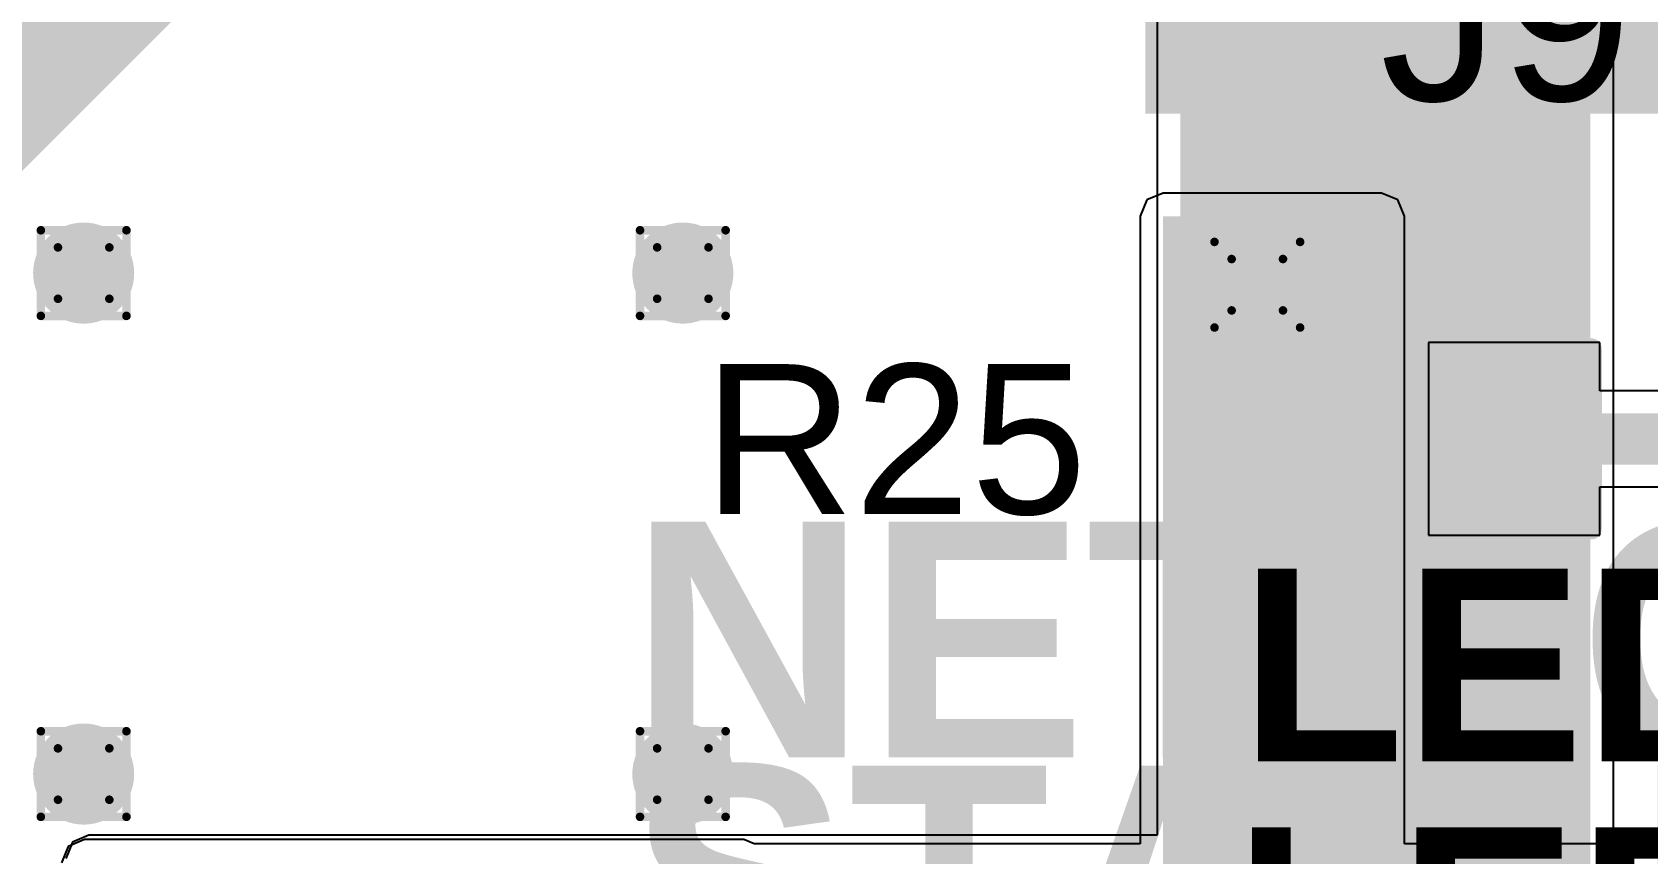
# Model space of a CAD drawing. Header units: inches. Extents: x -0.3 to 9.9, y -0.4 to 5.
# Drawn here: x 0.1058 to 0.4832, y 2.0291 to 2.2209 of the extents above; entities that cross this region are included whole.
import ezdxf

# ---------------------------------------------------------------- set-up
doc = ezdxf.new("R2010")
doc.units = ezdxf.units.IN
doc.header["$MEASUREMENT"] = 0
for name, color, linetype in [('Bottom Layer', 5, 'Continuous'), ('Bottom Solder', 6, 'Continuous'), ('Drill Drawing', 1, 'Continuous'), ('Top Layer', 1, 'Continuous'), ('Top Overlay', 2, 'Continuous'), ('Top Paste', 8, 'Continuous'), ('Top Solder', 216, 'Continuous'), ('Via Holes', 16, 'Continuous')]:
    doc.layers.add(name, color=color, linetype=linetype)
doc.styles.add('Arial', font='', dxfattribs={"height": 0.2})
doc.styles.add('Arial_Bold', font='', dxfattribs={"height": 0.2})
doc.styles.get('Arial').set_extended_font_data('Arial')
doc.styles.get('Arial_Bold').set_extended_font_data('Arial', bold=True)

# ---------------------------------------------------------------- blocks, each defined once
blk = doc.blocks.new('LED_0603_37')
at = {"layer": 'Top Layer'}
for points in [[(-0.03937, 0.01969), (-0.01969, 0.01969), (-0.01969, -0.01969), (-0.03937, -0.01969)], [(0.01969, 0.01969), (0.03937, 0.01969), (0.03937, -0.01969), (0.01969, -0.01969)]]:
    blk.add_hatch(color=1, dxfattribs=at).paths.add_polyline_path(points)
at = {"layer": 'Top Overlay'}
blk.add_hatch(color=2, dxfattribs=at).paths.add_polyline_path([(0.044, -0.026), (0.069, -0.026), (0.069, 0.026), (0.044, 0.026)])
at = {"layer": 'Top Paste'}
for points in [[(-0.03937, 0.01969), (-0.01969, 0.01969), (-0.01969, -0.01969), (-0.03937, -0.01969)], [(0.01969, 0.01969), (0.03937, 0.01969), (0.03937, -0.01969), (0.01969, -0.01969)]]:
    blk.add_hatch(color=8, dxfattribs=at).paths.add_polyline_path(points)
at = {"layer": 'Top Solder'}
for points in [[(-0.04337, 0.02369), (-0.01569, 0.02369), (-0.01569, -0.02369), (-0.04337, -0.02369)], [(0.01569, 0.02369), (0.04337, 0.02369), (0.04337, -0.02369), (0.01569, -0.02369)]]:
    blk.add_hatch(color=216, dxfattribs=at).paths.add_polyline_path(points)
at = {"layer": 'Top Overlay'}
for points in [[(-0.044, 0.024, 0.005, 0.005, 0), (-0.017, 0.024, 0.005, 0.005, 0)], [(-0.044, -0.024, 0.005, 0.005, 0), (-0.044, 0.024, 0.005, 0.005, 0)], [(0.017, 0.024, 0.005, 0.005, 0), (0.044, 0.024, 0.005, 0.005, 0)], [(0.044, -0.024, 0.005, 0.005, 0), (0.044, 0.024, 0.005, 0.005, 0)], [(-0.044, -0.024, 0.005, 0.005, 0), (-0.017, -0.024, 0.005, 0.005, 0)], [(0.017, -0.024, 0.005, 0.005, 0), (0.044, -0.024, 0.005, 0.005, 0)]]:
    blk.add_lwpolyline(points, format="xyseb", dxfattribs=at)
for points in [[(-0.04525, 0.024, 0.0025, 0.0025, 1), (-0.04275, 0.024, 0.0025, 0.0025, 1)], [(-0.04525, 0.024, 0.0025, 0.0025, 1), (-0.04275, 0.024, 0.0025, 0.0025, 1)], [(-0.01825, 0.024, 0.0025, 0.0025, 1), (-0.01575, 0.024, 0.0025, 0.0025, 1)], [(0.01575, 0.024, 0.0025, 0.0025, 1), (0.01825, 0.024, 0.0025, 0.0025, 1)], [(0.04275, 0.024, 0.0025, 0.0025, 1), (0.04525, 0.024, 0.0025, 0.0025, 1)], [(0.04275, 0.024, 0.0025, 0.0025, 1), (0.04525, 0.024, 0.0025, 0.0025, 1)], [(-0.04525, -0.024, 0.0025, 0.0025, 1), (-0.04275, -0.024, 0.0025, 0.0025, 1)], [(-0.04525, -0.024, 0.0025, 0.0025, 1), (-0.04275, -0.024, 0.0025, 0.0025, 1)], [(-0.01825, -0.024, 0.0025, 0.0025, 1), (-0.01575, -0.024, 0.0025, 0.0025, 1)], [(0.01575, -0.024, 0.0025, 0.0025, 1), (0.01825, -0.024, 0.0025, 0.0025, 1)], [(0.04275, -0.024, 0.0025, 0.0025, 1), (0.04525, -0.024, 0.0025, 0.0025, 1)], [(0.04275, -0.024, 0.0025, 0.0025, 1), (0.04525, -0.024, 0.0025, 0.0025, 1)]]:
    blk.add_lwpolyline(points, format="xyseb", close=True, dxfattribs=at)
at = {"layer": 'Top Overlay', "style": 'Arial_Bold'}
blk.add_text('LED4', height=0.045, dxfattribs=at).set_placement((-0.15575, -0.02468))
blk = doc.blocks.new('R___0603_84')
at = {"layer": 'Top Layer'}
for points in [[(-0.015, 0.0175), (-0.015, -0.0175), (-0.045, -0.0175), (-0.045, 0.0175)], [(0.045, 0.0175), (0.045, -0.0175), (0.015, -0.0175), (0.015, 0.0175)]]:
    blk.add_hatch(color=1, dxfattribs=at).paths.add_polyline_path(points)
at = {"layer": 'Top Paste'}
for points in [[(-0.015, 0.0175), (-0.015, -0.0175), (-0.045, -0.0175), (-0.045, 0.0175)], [(0.045, 0.0175), (0.045, -0.0175), (0.015, -0.0175), (0.015, 0.0175)]]:
    blk.add_hatch(color=8, dxfattribs=at).paths.add_polyline_path(points)
at = {"layer": 'Top Solder'}
for points in [[(-0.011, 0.0215), (-0.011, -0.0215), (-0.049, -0.0215), (-0.049, 0.0215)], [(0.049, 0.0215), (0.049, -0.0215), (0.011, -0.0215), (0.011, 0.0215)]]:
    blk.add_hatch(color=216, dxfattribs=at).paths.add_polyline_path(points)
at = {"layer": 'Top Overlay'}
for points in [[(0.048, 0.021, 0.005, 0.005, 0), (-0.048, 0.021, 0.005, 0.005, 0)], [(-0.048, 0.021, 0.005, 0.005, 0), (-0.048, -0.021, 0.005, 0.005, 0)], [(0.048, 0.021, 0.005, 0.005, 0), (0.048, -0.021, 0.005, 0.005, 0)], [(0.048, -0.021, 0.005, 0.005, 0), (-0.048, -0.021, 0.005, 0.005, 0)]]:
    blk.add_lwpolyline(points, format="xyseb", dxfattribs=at)
for points in [[(-0.04925, 0.021, 0.0025, 0.0025, 1), (-0.04675, 0.021, 0.0025, 0.0025, 1)], [(-0.04925, 0.021, 0.0025, 0.0025, 1), (-0.04675, 0.021, 0.0025, 0.0025, 1)], [(0.04675, 0.021, 0.0025, 0.0025, 1), (0.04925, 0.021, 0.0025, 0.0025, 1)], [(0.04675, 0.021, 0.0025, 0.0025, 1), (0.04925, 0.021, 0.0025, 0.0025, 1)], [(-0.04925, -0.021, 0.0025, 0.0025, 1), (-0.04675, -0.021, 0.0025, 0.0025, 1)], [(-0.04925, -0.021, 0.0025, 0.0025, 1), (-0.04675, -0.021, 0.0025, 0.0025, 1)], [(0.04675, -0.021, 0.0025, 0.0025, 1), (0.04925, -0.021, 0.0025, 0.0025, 1)], [(0.04675, -0.021, 0.0025, 0.0025, 1), (0.04925, -0.021, 0.0025, 0.0025, 1)]]:
    blk.add_lwpolyline(points, format="xyseb", close=True, dxfattribs=at)
blk = doc.blocks.new('LED_0603_117')
at = {"layer": 'Top Layer'}
for points in [[(-0.03937, 0.01969), (-0.01969, 0.01969), (-0.01969, -0.01969), (-0.03937, -0.01969)], [(0.01969, 0.01969), (0.03937, 0.01969), (0.03937, -0.01969), (0.01969, -0.01969)]]:
    blk.add_hatch(color=1, dxfattribs=at).paths.add_polyline_path(points)
at = {"layer": 'Top Overlay'}
blk.add_hatch(color=2, dxfattribs=at).paths.add_polyline_path([(0.044, -0.02601), (0.069, -0.02601), (0.069, 0.02599), (0.044, 0.02599)])
at = {"layer": 'Top Paste'}
for points in [[(-0.03937, 0.01969), (-0.01969, 0.01969), (-0.01969, -0.01969), (-0.03937, -0.01969)], [(0.01969, 0.01969), (0.03937, 0.01969), (0.03937, -0.01969), (0.01969, -0.01969)]]:
    blk.add_hatch(color=8, dxfattribs=at).paths.add_polyline_path(points)
at = {"layer": 'Top Solder'}
for points in [[(-0.04337, 0.02369), (-0.01569, 0.02369), (-0.01569, -0.02369), (-0.04337, -0.02369)], [(0.01569, 0.02369), (0.04337, 0.02369), (0.04337, -0.02369), (0.01569, -0.02369)]]:
    blk.add_hatch(color=216, dxfattribs=at).paths.add_polyline_path(points)
at = {"layer": 'Top Overlay'}
for points in [[(-0.044, 0.024, 0.005, 0.005, 0), (-0.017, 0.024, 0.005, 0.005, 0)], [(-0.044, -0.024, 0.005, 0.005, 0), (-0.044, 0.024, 0.005, 0.005, 0)], [(0.017, 0.024, 0.005, 0.005, 0), (0.044, 0.024, 0.005, 0.005, 0)], [(0.044, -0.024, 0.005, 0.005, 0), (0.044, 0.024, 0.005, 0.005, 0)], [(-0.044, -0.024, 0.005, 0.005, 0), (-0.017, -0.024, 0.005, 0.005, 0)], [(0.017, -0.024, 0.005, 0.005, 0), (0.044, -0.024, 0.005, 0.005, 0)]]:
    blk.add_lwpolyline(points, format="xyseb", dxfattribs=at)
for points in [[(-0.04525, 0.024, 0.0025, 0.0025, 1), (-0.04275, 0.024, 0.0025, 0.0025, 1)], [(-0.04525, 0.024, 0.0025, 0.0025, 1), (-0.04275, 0.024, 0.0025, 0.0025, 1)], [(-0.01825, 0.024, 0.0025, 0.0025, 1), (-0.01575, 0.024, 0.0025, 0.0025, 1)], [(0.01575, 0.024, 0.0025, 0.0025, 1), (0.01825, 0.024, 0.0025, 0.0025, 1)], [(0.04275, 0.024, 0.0025, 0.0025, 1), (0.04525, 0.024, 0.0025, 0.0025, 1)], [(0.04275, 0.024, 0.0025, 0.0025, 1), (0.04525, 0.024, 0.0025, 0.0025, 1)], [(-0.04525, -0.024, 0.0025, 0.0025, 1), (-0.04275, -0.024, 0.0025, 0.0025, 1)], [(-0.04525, -0.024, 0.0025, 0.0025, 1), (-0.04275, -0.024, 0.0025, 0.0025, 1)], [(-0.01825, -0.024, 0.0025, 0.0025, 1), (-0.01575, -0.024, 0.0025, 0.0025, 1)], [(0.01575, -0.024, 0.0025, 0.0025, 1), (0.01825, -0.024, 0.0025, 0.0025, 1)], [(0.04275, -0.024, 0.0025, 0.0025, 1), (0.04525, -0.024, 0.0025, 0.0025, 1)], [(0.04275, -0.024, 0.0025, 0.0025, 1), (0.04525, -0.024, 0.0025, 0.0025, 1)]]:
    blk.add_lwpolyline(points, format="xyseb", close=True, dxfattribs=at)
at = {"layer": 'Top Overlay', "style": 'Arial_Bold'}
blk.add_text('LED3', height=0.045, dxfattribs=at).set_placement((-0.15435, -0.02429))

msp = doc.modelspace()

# ---------------------------------------------------------------- hatches: boundary and pattern name
at = {"layer": 'Bottom Layer'}
msp.add_hatch(color=5, dxfattribs=at).paths.add_polyline_path([(0.374, 1.96895), (0.46982, 1.96895), (0.46982, 2.37), (0.374, 2.37)])
h = msp.add_hatch(color=5, dxfattribs=at)
edge = h.paths.add_edge_path()
edge.add_arc((0.11777, 2.16472), 0.01181, 0, 360)
h = msp.add_hatch(color=5, dxfattribs=at)
edge = h.paths.add_edge_path()
edge.add_arc((0.25777, 2.16472), 0.01181, 0, 360)
h = msp.add_hatch(color=5, dxfattribs=at)
edge = h.paths.add_edge_path()
edge.add_arc((0.392, 2.162), 0.01181, 0, 360)
h = msp.add_hatch(color=5, dxfattribs=at)
edge = h.paths.add_edge_path()
edge.add_arc((0.11777, 2.04772), 0.01181, 0, 360)
h = msp.add_hatch(color=5, dxfattribs=at)
edge = h.paths.add_edge_path()
edge.add_arc((0.25777, 2.04772), 0.01181, 0, 360)
at = {"layer": 'Bottom Solder'}
h = msp.add_hatch(color=6, dxfattribs=at)
edge = h.paths.add_edge_path()
edge.add_arc((0.11777, 2.16472), 0.00591, 0, 360)
h = msp.add_hatch(color=6, dxfattribs=at)
edge = h.paths.add_edge_path()
edge.add_arc((0.25777, 2.16472), 0.00591, 0, 360)
h = msp.add_hatch(color=6, dxfattribs=at)
edge = h.paths.add_edge_path()
edge.add_arc((0.392, 2.162), 0.00591, 0, 360)
h = msp.add_hatch(color=6, dxfattribs=at)
edge = h.paths.add_edge_path()
edge.add_arc((0.11777, 2.04772), 0.00591, 0, 360)
h = msp.add_hatch(color=6, dxfattribs=at)
edge = h.paths.add_edge_path()
edge.add_arc((0.25777, 2.04772), 0.00591, 0, 360)
at = {"layer": 'Top Layer'}
for points in [[(0.36582, 2.20195), (0.528, 2.20195), (0.528, 2.288), (0.36582, 2.288)], [(0.37, 1.98), (0.421, 1.98), (0.421, 2.178), (0.37, 2.178)]]:
    msp.add_hatch(color=1, dxfattribs=at).paths.add_polyline_path(points)
h = msp.add_hatch(color=1, dxfattribs=at)
edge = h.paths.add_edge_path()
edge.add_arc((0.11777, 2.16472), 0.01181, 0, 360)
h = msp.add_hatch(color=1, dxfattribs=at)
edge = h.paths.add_edge_path()
edge.add_arc((0.25777, 2.16472), 0.01181, 0, 360)
h = msp.add_hatch(color=1, dxfattribs=at)
edge = h.paths.add_edge_path()
edge.add_arc((0.392, 2.162), 0.01181, 0, 360)
h = msp.add_hatch(color=1, dxfattribs=at)
edge = h.paths.add_edge_path()
edge.add_arc((0.11777, 2.04772), 0.01181, 0, 360)
h = msp.add_hatch(color=1, dxfattribs=at)
edge = h.paths.add_edge_path()
edge.add_arc((0.25777, 2.04772), 0.01181, 0, 360)
at = {"layer": 'Top Solder'}
h = msp.add_hatch(color=216, dxfattribs=at)
edge = h.paths.add_edge_path()
edge.add_arc((0.11777, 2.16472), 0.00591, 0, 360)
h = msp.add_hatch(color=216, dxfattribs=at)
edge = h.paths.add_edge_path()
edge.add_arc((0.25777, 2.16472), 0.00591, 0, 360)
h = msp.add_hatch(color=216, dxfattribs=at)
edge = h.paths.add_edge_path()
edge.add_arc((0.392, 2.162), 0.00591, 0, 360)
h = msp.add_hatch(color=216, dxfattribs=at)
edge = h.paths.add_edge_path()
edge.add_arc((0.11777, 2.04772), 0.00591, 0, 360)
h = msp.add_hatch(color=216, dxfattribs=at)
edge = h.paths.add_edge_path()
edge.add_arc((0.25777, 2.04772), 0.00591, 0, 360)
at = {"layer": 'Via Holes'}
h = msp.add_hatch(color=7, dxfattribs=at)
edge = h.paths.add_edge_path()
edge.add_arc((0.11777, 2.16472), 0.00591, 0, 360)
h = msp.add_hatch(color=7, dxfattribs=at)
edge = h.paths.add_edge_path()
edge.add_arc((0.25777, 2.16472), 0.00591, 0, 360)
h = msp.add_hatch(color=7, dxfattribs=at)
edge = h.paths.add_edge_path()
edge.add_arc((0.392, 2.162), 0.00591, 0, 360)
h = msp.add_hatch(color=7, dxfattribs=at)
edge = h.paths.add_edge_path()
edge.add_arc((0.11777, 2.04772), 0.00591, 0, 360)
h = msp.add_hatch(color=7, dxfattribs=at)
edge = h.paths.add_edge_path()
edge.add_arc((0.25777, 2.04772), 0.00591, 0, 360)

# ---------------------------------------------------------------- linework, layer by layer
at = {"layer": 'Bottom Layer'}
for p, q in [((0.36859, 2.287), (0.36859, 2.03341)), ((0.47523, 2.028), (0.47523, 2.28159)), ((0.11517, 2.03183), (0.11359, 2.028)), ((0.119, 2.03341), (0.11517, 2.03183)), ((0.36859, 2.03341), (0.119, 2.03341))]:
    msp.add_line(p, q, dxfattribs=at)
at = {"layer": 'Drill Drawing'}
for points in [[(0.10777, 2.17472, 0.002, 0.002, 0), (0.12777, 2.17472, 0.002, 0.002, 0)], [(0.10777, 2.15472, 0.002, 0.002, 0), (0.10777, 2.17472, 0.002, 0.002, 0)], [(0.12777, 2.15472, 0.002, 0.002, 0), (0.12777, 2.17472, 0.002, 0.002, 0)], [(0.24777, 2.17472, 0.002, 0.002, 0), (0.26777, 2.17472, 0.002, 0.002, 0)], [(0.24777, 2.15472, 0.002, 0.002, 0), (0.24777, 2.17472, 0.002, 0.002, 0)], [(0.26777, 2.15472, 0.002, 0.002, 0), (0.26777, 2.17472, 0.002, 0.002, 0)], [(0.11177, 2.17072, 0.002, 0.002, 0), (0.12377, 2.17072, 0.002, 0.002, 0)], [(0.11177, 2.15872, 0.002, 0.002, 0), (0.11177, 2.17072, 0.002, 0.002, 0)], [(0.12377, 2.15872, 0.002, 0.002, 0), (0.12377, 2.17072, 0.002, 0.002, 0)], [(0.25177, 2.17072, 0.002, 0.002, 0), (0.26377, 2.17072, 0.002, 0.002, 0)], [(0.25177, 2.15872, 0.002, 0.002, 0), (0.25177, 2.17072, 0.002, 0.002, 0)], [(0.26377, 2.15872, 0.002, 0.002, 0), (0.26377, 2.17072, 0.002, 0.002, 0)], [(0.382, 2.172, 0.002, 0.002, 0), (0.402, 2.172, 0.002, 0.002, 0)], [(0.382, 2.152, 0.002, 0.002, 0), (0.382, 2.172, 0.002, 0.002, 0)], [(0.402, 2.152, 0.002, 0.002, 0), (0.402, 2.172, 0.002, 0.002, 0)], [(0.386, 2.168, 0.002, 0.002, 0), (0.398, 2.168, 0.002, 0.002, 0)], [(0.386, 2.156, 0.002, 0.002, 0), (0.386, 2.168, 0.002, 0.002, 0)], [(0.398, 2.156, 0.002, 0.002, 0), (0.398, 2.168, 0.002, 0.002, 0)], [(0.11177, 2.15872, 0.002, 0.002, 0), (0.12377, 2.15872, 0.002, 0.002, 0)], [(0.25177, 2.15872, 0.002, 0.002, 0), (0.26377, 2.15872, 0.002, 0.002, 0)], [(0.10777, 2.15472, 0.002, 0.002, 0), (0.12777, 2.15472, 0.002, 0.002, 0)], [(0.24777, 2.15472, 0.002, 0.002, 0), (0.26777, 2.15472, 0.002, 0.002, 0)], [(0.386, 2.156, 0.002, 0.002, 0), (0.398, 2.156, 0.002, 0.002, 0)], [(0.382, 2.152, 0.002, 0.002, 0), (0.402, 2.152, 0.002, 0.002, 0)], [(0.10777, 2.05772, 0.002, 0.002, 0), (0.12777, 2.05772, 0.002, 0.002, 0)], [(0.10777, 2.03772, 0.002, 0.002, 0), (0.10777, 2.05772, 0.002, 0.002, 0)], [(0.12777, 2.03772, 0.002, 0.002, 0), (0.12777, 2.05772, 0.002, 0.002, 0)], [(0.24777, 2.05772, 0.002, 0.002, 0), (0.26777, 2.05772, 0.002, 0.002, 0)], [(0.24777, 2.03772, 0.002, 0.002, 0), (0.24777, 2.05772, 0.002, 0.002, 0)], [(0.26777, 2.03772, 0.002, 0.002, 0), (0.26777, 2.05772, 0.002, 0.002, 0)], [(0.11177, 2.05372, 0.002, 0.002, 0), (0.12377, 2.05372, 0.002, 0.002, 0)], [(0.11177, 2.04172, 0.002, 0.002, 0), (0.11177, 2.05372, 0.002, 0.002, 0)], [(0.12377, 2.04172, 0.002, 0.002, 0), (0.12377, 2.05372, 0.002, 0.002, 0)], [(0.25177, 2.05372, 0.002, 0.002, 0), (0.26377, 2.05372, 0.002, 0.002, 0)], [(0.25177, 2.04172, 0.002, 0.002, 0), (0.25177, 2.05372, 0.002, 0.002, 0)], [(0.26377, 2.04172, 0.002, 0.002, 0), (0.26377, 2.05372, 0.002, 0.002, 0)], [(0.11177, 2.04172, 0.002, 0.002, 0), (0.12377, 2.04172, 0.002, 0.002, 0)], [(0.25177, 2.04172, 0.002, 0.002, 0), (0.26377, 2.04172, 0.002, 0.002, 0)], [(0.10777, 2.03772, 0.002, 0.002, 0), (0.12777, 2.03772, 0.002, 0.002, 0)], [(0.24777, 2.03772, 0.002, 0.002, 0), (0.26777, 2.03772, 0.002, 0.002, 0)]]:
    msp.add_lwpolyline(points, format="xyseb", dxfattribs=at)
for points in [[(0.10727, 2.17472, 0.001, 0.001, 1), (0.10827, 2.17472, 0.001, 0.001, 1)], [(0.10727, 2.17472, 0.001, 0.001, 1), (0.10827, 2.17472, 0.001, 0.001, 1)], [(0.12727, 2.17472, 0.001, 0.001, 1), (0.12827, 2.17472, 0.001, 0.001, 1)], [(0.12727, 2.17472, 0.001, 0.001, 1), (0.12827, 2.17472, 0.001, 0.001, 1)], [(0.24727, 2.17472, 0.001, 0.001, 1), (0.24827, 2.17472, 0.001, 0.001, 1)], [(0.24727, 2.17472, 0.001, 0.001, 1), (0.24827, 2.17472, 0.001, 0.001, 1)], [(0.26727, 2.17472, 0.001, 0.001, 1), (0.26827, 2.17472, 0.001, 0.001, 1)], [(0.26727, 2.17472, 0.001, 0.001, 1), (0.26827, 2.17472, 0.001, 0.001, 1)], [(0.11127, 2.17072, 0.001, 0.001, 1), (0.11227, 2.17072, 0.001, 0.001, 1)], [(0.11127, 2.17072, 0.001, 0.001, 1), (0.11227, 2.17072, 0.001, 0.001, 1)], [(0.12327, 2.17072, 0.001, 0.001, 1), (0.12427, 2.17072, 0.001, 0.001, 1)], [(0.12327, 2.17072, 0.001, 0.001, 1), (0.12427, 2.17072, 0.001, 0.001, 1)], [(0.25127, 2.17072, 0.001, 0.001, 1), (0.25227, 2.17072, 0.001, 0.001, 1)], [(0.25127, 2.17072, 0.001, 0.001, 1), (0.25227, 2.17072, 0.001, 0.001, 1)], [(0.26327, 2.17072, 0.001, 0.001, 1), (0.26427, 2.17072, 0.001, 0.001, 1)], [(0.26327, 2.17072, 0.001, 0.001, 1), (0.26427, 2.17072, 0.001, 0.001, 1)], [(0.3815, 2.172, 0.001, 0.001, 1), (0.3825, 2.172, 0.001, 0.001, 1)], [(0.3815, 2.172, 0.001, 0.001, 1), (0.3825, 2.172, 0.001, 0.001, 1)], [(0.4015, 2.172, 0.001, 0.001, 1), (0.4025, 2.172, 0.001, 0.001, 1)], [(0.4015, 2.172, 0.001, 0.001, 1), (0.4025, 2.172, 0.001, 0.001, 1)], [(0.3855, 2.168, 0.001, 0.001, 1), (0.3865, 2.168, 0.001, 0.001, 1)], [(0.3855, 2.168, 0.001, 0.001, 1), (0.3865, 2.168, 0.001, 0.001, 1)], [(0.3975, 2.168, 0.001, 0.001, 1), (0.3985, 2.168, 0.001, 0.001, 1)], [(0.3975, 2.168, 0.001, 0.001, 1), (0.3985, 2.168, 0.001, 0.001, 1)], [(0.11127, 2.15872, 0.001, 0.001, 1), (0.11227, 2.15872, 0.001, 0.001, 1)], [(0.11127, 2.15872, 0.001, 0.001, 1), (0.11227, 2.15872, 0.001, 0.001, 1)], [(0.12327, 2.15872, 0.001, 0.001, 1), (0.12427, 2.15872, 0.001, 0.001, 1)], [(0.12327, 2.15872, 0.001, 0.001, 1), (0.12427, 2.15872, 0.001, 0.001, 1)], [(0.25127, 2.15872, 0.001, 0.001, 1), (0.25227, 2.15872, 0.001, 0.001, 1)], [(0.25127, 2.15872, 0.001, 0.001, 1), (0.25227, 2.15872, 0.001, 0.001, 1)], [(0.26327, 2.15872, 0.001, 0.001, 1), (0.26427, 2.15872, 0.001, 0.001, 1)], [(0.26327, 2.15872, 0.001, 0.001, 1), (0.26427, 2.15872, 0.001, 0.001, 1)], [(0.10727, 2.15472, 0.001, 0.001, 1), (0.10827, 2.15472, 0.001, 0.001, 1)], [(0.10727, 2.15472, 0.001, 0.001, 1), (0.10827, 2.15472, 0.001, 0.001, 1)], [(0.12727, 2.15472, 0.001, 0.001, 1), (0.12827, 2.15472, 0.001, 0.001, 1)], [(0.12727, 2.15472, 0.001, 0.001, 1), (0.12827, 2.15472, 0.001, 0.001, 1)], [(0.24727, 2.15472, 0.001, 0.001, 1), (0.24827, 2.15472, 0.001, 0.001, 1)], [(0.24727, 2.15472, 0.001, 0.001, 1), (0.24827, 2.15472, 0.001, 0.001, 1)], [(0.26727, 2.15472, 0.001, 0.001, 1), (0.26827, 2.15472, 0.001, 0.001, 1)], [(0.26727, 2.15472, 0.001, 0.001, 1), (0.26827, 2.15472, 0.001, 0.001, 1)], [(0.3855, 2.156, 0.001, 0.001, 1), (0.3865, 2.156, 0.001, 0.001, 1)], [(0.3855, 2.156, 0.001, 0.001, 1), (0.3865, 2.156, 0.001, 0.001, 1)], [(0.3975, 2.156, 0.001, 0.001, 1), (0.3985, 2.156, 0.001, 0.001, 1)], [(0.3975, 2.156, 0.001, 0.001, 1), (0.3985, 2.156, 0.001, 0.001, 1)], [(0.3815, 2.152, 0.001, 0.001, 1), (0.3825, 2.152, 0.001, 0.001, 1)], [(0.3815, 2.152, 0.001, 0.001, 1), (0.3825, 2.152, 0.001, 0.001, 1)], [(0.4015, 2.152, 0.001, 0.001, 1), (0.4025, 2.152, 0.001, 0.001, 1)], [(0.4015, 2.152, 0.001, 0.001, 1), (0.4025, 2.152, 0.001, 0.001, 1)], [(0.10727, 2.05772, 0.001, 0.001, 1), (0.10827, 2.05772, 0.001, 0.001, 1)], [(0.10727, 2.05772, 0.001, 0.001, 1), (0.10827, 2.05772, 0.001, 0.001, 1)], [(0.12727, 2.05772, 0.001, 0.001, 1), (0.12827, 2.05772, 0.001, 0.001, 1)], [(0.12727, 2.05772, 0.001, 0.001, 1), (0.12827, 2.05772, 0.001, 0.001, 1)], [(0.24727, 2.05772, 0.001, 0.001, 1), (0.24827, 2.05772, 0.001, 0.001, 1)], [(0.24727, 2.05772, 0.001, 0.001, 1), (0.24827, 2.05772, 0.001, 0.001, 1)], [(0.26727, 2.05772, 0.001, 0.001, 1), (0.26827, 2.05772, 0.001, 0.001, 1)], [(0.26727, 2.05772, 0.001, 0.001, 1), (0.26827, 2.05772, 0.001, 0.001, 1)], [(0.11127, 2.05372, 0.001, 0.001, 1), (0.11227, 2.05372, 0.001, 0.001, 1)], [(0.11127, 2.05372, 0.001, 0.001, 1), (0.11227, 2.05372, 0.001, 0.001, 1)], [(0.12327, 2.05372, 0.001, 0.001, 1), (0.12427, 2.05372, 0.001, 0.001, 1)], [(0.12327, 2.05372, 0.001, 0.001, 1), (0.12427, 2.05372, 0.001, 0.001, 1)], [(0.25127, 2.05372, 0.001, 0.001, 1), (0.25227, 2.05372, 0.001, 0.001, 1)], [(0.25127, 2.05372, 0.001, 0.001, 1), (0.25227, 2.05372, 0.001, 0.001, 1)], [(0.26327, 2.05372, 0.001, 0.001, 1), (0.26427, 2.05372, 0.001, 0.001, 1)], [(0.26327, 2.05372, 0.001, 0.001, 1), (0.26427, 2.05372, 0.001, 0.001, 1)], [(0.11127, 2.04172, 0.001, 0.001, 1), (0.11227, 2.04172, 0.001, 0.001, 1)], [(0.11127, 2.04172, 0.001, 0.001, 1), (0.11227, 2.04172, 0.001, 0.001, 1)], [(0.12327, 2.04172, 0.001, 0.001, 1), (0.12427, 2.04172, 0.001, 0.001, 1)], [(0.12327, 2.04172, 0.001, 0.001, 1), (0.12427, 2.04172, 0.001, 0.001, 1)], [(0.25127, 2.04172, 0.001, 0.001, 1), (0.25227, 2.04172, 0.001, 0.001, 1)], [(0.25127, 2.04172, 0.001, 0.001, 1), (0.25227, 2.04172, 0.001, 0.001, 1)], [(0.26327, 2.04172, 0.001, 0.001, 1), (0.26427, 2.04172, 0.001, 0.001, 1)], [(0.26327, 2.04172, 0.001, 0.001, 1), (0.26427, 2.04172, 0.001, 0.001, 1)], [(0.10727, 2.03772, 0.001, 0.001, 1), (0.10827, 2.03772, 0.001, 0.001, 1)], [(0.10727, 2.03772, 0.001, 0.001, 1), (0.10827, 2.03772, 0.001, 0.001, 1)], [(0.12727, 2.03772, 0.001, 0.001, 1), (0.12827, 2.03772, 0.001, 0.001, 1)], [(0.12727, 2.03772, 0.001, 0.001, 1), (0.12827, 2.03772, 0.001, 0.001, 1)], [(0.24727, 2.03772, 0.001, 0.001, 1), (0.24827, 2.03772, 0.001, 0.001, 1)], [(0.24727, 2.03772, 0.001, 0.001, 1), (0.24827, 2.03772, 0.001, 0.001, 1)], [(0.26727, 2.03772, 0.001, 0.001, 1), (0.26827, 2.03772, 0.001, 0.001, 1)], [(0.26727, 2.03772, 0.001, 0.001, 1), (0.26827, 2.03772, 0.001, 0.001, 1)]]:
    msp.add_lwpolyline(points, format="xyseb", close=True, dxfattribs=at)
at = {"layer": 'Top Layer'}
for p, q in [((0.36617, 2.18183), (0.36459, 2.178)), ((0.37, 2.18341), (0.36617, 2.18183)), ((0.421, 2.18341), (0.37, 2.18341)), ((0.42483, 2.18183), (0.421, 2.18341)), ((0.42641, 2.178), (0.42483, 2.18183)), ((0.36459, 2.178), (0.36459, 2.03141)), ((0.42641, 2.03141), (0.42641, 2.178)), ((0.472, 2.1485), (0.432, 2.1485)), ((0.432, 2.1485), (0.432, 2.1035)), ((0.472, 2.13722), (0.472, 2.1485)), ((0.495, 2.13722), (0.472, 2.13722)), ((0.472, 2.1035), (0.472, 2.11478)), ((0.472, 2.11478), (0.49035, 2.11478)), ((0.432, 2.1035), (0.472, 2.1035)), ((0.11417, 2.03083), (0.11259, 2.027)), ((0.118, 2.03241), (0.11417, 2.03083)), ((0.272, 2.03241), (0.118, 2.03241)), ((0.27441, 2.03141), (0.272, 2.03241)), ((0.36459, 2.03141), (0.27441, 2.03141)), ((0.471, 2.03141), (0.42641, 2.03141)), ((0.47483, 2.02983), (0.471, 2.03141)), ((0.47641, 2.026), (0.47483, 2.02983))]:
    msp.add_line(p, q, dxfattribs=at)
for points in [[(0.026, 2.13943, 0.04, 0.04, 0), (0.21303, 2.32646, 0.04, 0.04, 0)], [(0.392, 2.126, 0.025, 0.025, 0), (0.392, 2.162, 0.025, 0.025, 0)], [(0.392, 2.0135, 0.025, 0.025, 0), (0.392, 2.126, 0.025, 0.025, 0)], [(0.452, 2.126, 0.012, 0.012, 0), (0.495, 2.126, 0.012, 0.012, 0)]]:
    msp.add_lwpolyline(points, format="xyseb", dxfattribs=at)
for points in [[(0.38575, 2.162, 0.0125, 0.0125, 1), (0.39825, 2.162, 0.0125, 0.0125, 1)], [(0.38575, 2.126, 0.0125, 0.0125, 1), (0.39825, 2.126, 0.0125, 0.0125, 1)], [(0.38575, 2.126, 0.0125, 0.0125, 1), (0.39825, 2.126, 0.0125, 0.0125, 1)], [(0.449, 2.126, 0.006, 0.006, 1), (0.455, 2.126, 0.006, 0.006, 1)]]:
    msp.add_lwpolyline(points, format="xyseb", close=True, dxfattribs=at)

# ---------------------------------------------------------------- block references
at = {"rotation": 180}
msp.add_blockref('R___0603_84', (0.422, 2.126), dxfattribs=at)
for name, p in [('LED_0603_117', (0.54229, 2.07495)), ('LED_0603_37', (0.54229, 2.01495))]:
    msp.add_blockref(name, p)

# ---------------------------------------------------------------- texts
at = {"layer": 'Top Overlay', "style": 'Arial'}
for s, height, p in [('J9', 0.04, (0.42068, 2.20501)), ('R25', 0.035, (0.26253, 2.10845))]:
    msp.add_text(s, height=height, dxfattribs=at).set_placement(p)
at = {"layer": 'Top Overlay', "style": 'Arial_Bold'}
for s, p in [('NETLIGHT', (0.24526, 2.05164)), ('STATUS', (0.24526, 1.99464))]:
    msp.add_text(s, height=0.055, rotation=360, dxfattribs=at).set_placement(p)

doc.saveas('drawing.dxf')
